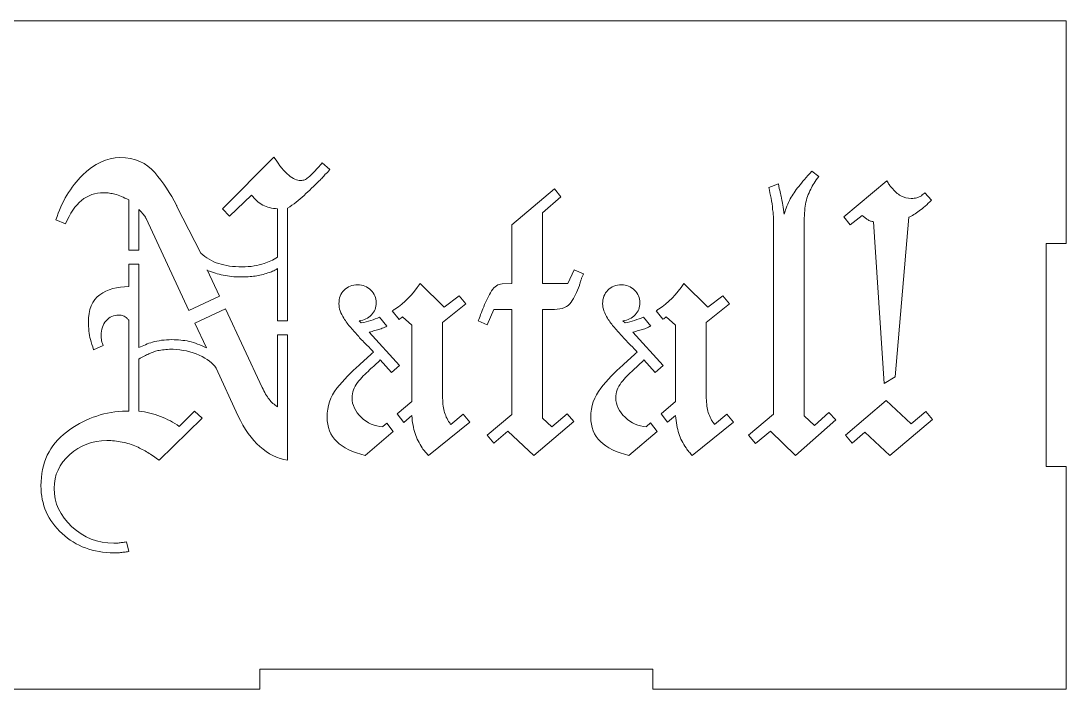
# Model space of a CAD drawing. Header units: centimetres. Extents: x -198 to 198, y -41 to 41.
# Drawn here: x -38.32 to -22.68, y -35.3 to -25.3 of the extents above; entities that cross this region are included whole.
import ezdxf

# ---------------------------------------------------------------- set-up
doc = ezdxf.new("R2010")
doc.units = ezdxf.units.CM
doc.header["$MEASUREMENT"] = 0
doc.layers.add('Camada 1', color=7, linetype='Continuous')

msp = doc.modelspace()

# ---------------------------------------------------------------- linework, layer by layer
at = {"layer": 'Camada 1', "color": 250, "lineweight": 9}
for points, knots in [([(-22.98491, -31.96956), (-22.98491, -31.96956), (-22.98491, -28.63622), (-22.98491, -28.63622), (-22.98491, -28.63622), (-22.98491, -28.63622), (-22.68491, -28.63622), (-22.68491, -28.63622), (-22.68491, -28.63622), (-22.68491, -28.63622), (-22.68491, -25.30289), (-22.68491, -25.30289), (-22.68491, -25.30289), (-22.68491, -25.30289), (-52.38491, -25.30289), (-52.38491, -25.30289), (-52.38491, -25.30289), (-52.38491, -25.30289), (-52.38491, -28.63622), (-52.38491, -28.63622), (-52.38491, -28.63622), (-52.38491, -28.63622), (-52.68491, -28.63622), (-52.68491, -28.63622), (-52.68491, -28.63622), (-52.68491, -28.63622), (-52.68491, -31.96956), (-52.68491, -31.96956), (-52.68491, -31.96956), (-52.68491, -31.96956), (-52.38491, -31.96956), (-52.38491, -31.96956), (-52.38491, -31.96956), (-52.38491, -31.96956), (-52.38491, -35.30289), (-52.38491, -35.30289), (-52.38491, -35.30289), (-52.38491, -35.30289), (-46.50491, -35.30289), (-46.50491, -35.30289), (-46.50491, -35.30289), (-46.50491, -35.30289), (-46.50491, -35.00289), (-46.50491, -35.00289), (-46.50491, -35.00289), (-46.50491, -35.00289), (-40.62491, -35.00289), (-40.62491, -35.00289), (-40.62491, -35.00289), (-40.62491, -35.00289), (-40.62491, -35.30289), (-40.62491, -35.30289), (-40.62491, -35.30289), (-40.62491, -35.30289), (-34.74491, -35.30289), (-34.74491, -35.30289), (-34.74491, -35.30289), (-34.74491, -35.30289), (-34.74491, -35.00289), (-34.74491, -35.00289), (-34.74491, -35.00289), (-34.74491, -35.00289), (-28.86491, -35.00289), (-28.86491, -35.00289), (-28.86491, -35.00289), (-28.86491, -35.00289), (-28.86491, -35.30289), (-28.86491, -35.30289), (-28.86491, -35.30289), (-28.86491, -35.30289), (-22.68491, -35.30289), (-22.68491, -35.30289), (-22.68491, -35.30289), (-22.68491, -35.30289), (-22.68491, -31.96956), (-22.68491, -31.96956), (-22.68491, -31.96956), (-22.68491, -31.96956), (-22.98491, -31.96956), (-22.98491, -31.96956)], [0, 0, 0, 0, 0.04761905, 0.04761905, 0.04761905, 0.04761905, 0.0952381, 0.0952381, 0.0952381, 0.0952381, 0.14285714, 0.14285714, 0.14285714, 0.14285714, 0.19047619, 0.19047619, 0.19047619, 0.19047619, 0.23809524, 0.23809524, 0.23809524, 0.23809524, 0.28571429, 0.28571429, 0.28571429, 0.28571429, 0.33333333, 0.33333333, 0.33333333, 0.33333333, 0.38095238, 0.38095238, 0.38095238, 0.38095238, 0.42857143, 0.42857143, 0.42857143, 0.42857143, 0.47619048, 0.47619048, 0.47619048, 0.47619048, 0.52380952, 0.52380952, 0.52380952, 0.52380952, 0.57142857, 0.57142857, 0.57142857, 0.57142857, 0.61904762, 0.61904762, 0.61904762, 0.61904762, 0.66666667, 0.66666667, 0.66666667, 0.66666667, 0.71428571, 0.71428571, 0.71428571, 0.71428571, 0.76190476, 0.76190476, 0.76190476, 0.76190476, 0.80952381, 0.80952381, 0.80952381, 0.80952381, 0.85714286, 0.85714286, 0.85714286, 0.85714286, 0.9047619, 0.9047619, 0.9047619, 0.9047619, 1, 1, 1, 1]), ([(-36.70491, -28.73613), (-36.70491, -28.73613), (-36.70491, -27.97943), (-36.70491, -27.97943), (-36.70491, -27.97943), (-36.74429, -27.96195), (-36.78039, -27.94555), (-36.8132, -27.93023), (-36.8132, -27.93023), (-36.84604, -27.9149), (-36.87992, -27.90286), (-36.91495, -27.89412), (-36.91495, -27.89412), (-36.94121, -27.88975), (-36.96746, -27.88538), (-36.99372, -27.88099), (-36.99372, -27.88099), (-37.01996, -27.87662), (-37.04841, -27.87444), (-37.07903, -27.87444), (-37.07903, -27.87444), (-37.20592, -27.87444), (-37.31639, -27.91269), (-37.41046, -27.98928), (-37.41046, -27.98928), (-37.50454, -28.06585), (-37.5844, -28.18293), (-37.65004, -28.34044), (-37.65004, -28.34044), (-37.65004, -28.34044), (-37.79443, -28.28136), (-37.79443, -28.28136), (-37.79443, -28.28136), (-37.70691, -28.01008), (-37.57456, -27.7869), (-37.39733, -27.61192), (-37.39733, -27.61192), (-37.22014, -27.43688), (-37.03307, -27.34937), (-36.8362, -27.34937), (-36.8362, -27.34937), (-36.61301, -27.34937), (-36.43907, -27.42375), (-36.31438, -27.57359), (-36.31438, -27.57359), (-36.18968, -27.72241), (-36.08139, -27.88538), (-35.9895, -28.06149), (-35.9895, -28.06149), (-35.9895, -28.06585), (-35.98843, -28.06913), (-35.98622, -28.07136), (-35.98622, -28.07136), (-35.98405, -28.0735), (-35.98293, -28.07682), (-35.98293, -28.08119), (-35.98293, -28.08119), (-35.98293, -28.08119), (-35.6285, -28.77909), (-35.6285, -28.77909), (-35.6285, -28.77909), (-35.54974, -28.84905), (-35.46007, -28.90162), (-35.35942, -28.93443), (-35.35942, -28.93443), (-35.25877, -28.96724), (-35.14282, -28.98363), (-35.01154, -28.98363), (-35.01154, -28.98363), (-34.94592, -28.98363), (-34.88575, -28.97926), (-34.83104, -28.9705), (-34.83104, -28.9705), (-34.77639, -28.96179), (-34.72494, -28.94865), (-34.67686, -28.93113), (-34.67686, -28.93113), (-34.64618, -28.92236), (-34.61447, -28.91035), (-34.58166, -28.89506), (-34.58166, -28.89506), (-34.54885, -28.87971), (-34.51493, -28.86114), (-34.47992, -28.83815), (-34.47992, -28.83815), (-34.47992, -28.83815), (-34.47992, -28.114), (-34.47992, -28.114), (-34.47992, -28.114), (-34.56307, -28.10961), (-34.63636, -28.09104), (-34.69979, -28.05823), (-34.69979, -28.05823), (-34.76327, -28.02431), (-34.81901, -27.97506), (-34.86718, -27.90943), (-34.86718, -27.90943), (-34.86718, -27.90943), (-35.19535, -28.22557), (-35.19535, -28.22557), (-35.19535, -28.22557), (-35.19535, -28.22557), (-35.30037, -28.114), (-35.30037, -28.114), (-35.30037, -28.114), (-35.30037, -28.114), (-34.53241, -27.34281), (-34.53241, -27.34281), (-34.53241, -27.34281), (-34.44931, -27.46969), (-34.376, -27.55942), (-34.31255, -27.61192), (-34.31255, -27.61192), (-34.24909, -27.66439), (-34.18893, -27.69065), (-34.13208, -27.69065), (-34.13208, -27.69065), (-34.1102, -27.69065), (-34.09051, -27.68737), (-34.07296, -27.68081), (-34.07296, -27.68081), (-34.05549, -27.67424), (-34.038, -27.66222), (-34.02045, -27.64473), (-34.02045, -27.64473), (-33.98986, -27.62284), (-33.95815, -27.59333), (-33.92534, -27.5561), (-33.92534, -27.5561), (-33.89252, -27.51892), (-33.85418, -27.47625), (-33.81045, -27.42812), (-33.81045, -27.42812), (-33.81045, -27.42812), (-33.6989, -27.52659), (-33.6989, -27.52659), (-33.6989, -27.52659), (-33.70762, -27.53972), (-33.71747, -27.55284), (-33.72842, -27.56595), (-33.72842, -27.56595), (-33.73938, -27.5791), (-33.7514, -27.59002), (-33.76452, -27.59878), (-33.76452, -27.59878), (-33.77763, -27.61628), (-33.79186, -27.63269), (-33.80714, -27.64798), (-33.80714, -27.64798), (-33.82248, -27.6633), (-33.83892, -27.67975), (-33.85639, -27.69722), (-33.85639, -27.69722), (-33.93079, -27.77161), (-34.0063, -27.84381), (-34.08282, -27.9149), (-34.08282, -27.9149), (-34.15938, -27.98494), (-34.24144, -28.04838), (-34.32898, -28.10521), (-34.32898, -28.10521), (-34.32898, -28.10521), (-34.32898, -29.79282), (-34.32898, -29.79282), (-34.32898, -29.79282), (-34.32898, -29.79282), (-34.47992, -29.79282), (-34.47992, -29.79282), (-34.47992, -29.79282), (-34.47992, -29.79282), (-34.47992, -29.00988), (-34.47992, -29.00988), (-34.47992, -29.00988), (-34.50618, -29.02741), (-34.53027, -29.04053), (-34.5521, -29.04927), (-34.5521, -29.04927), (-34.57401, -29.05804), (-34.59803, -29.06679), (-34.62429, -29.07551), (-34.62429, -29.07551), (-34.68557, -29.09742), (-34.74905, -29.11272), (-34.81467, -29.12147), (-34.81467, -29.12147), (-34.88029, -29.13023), (-34.95028, -29.13463), (-35.02467, -29.13463), (-35.02467, -29.13463), (-35.07719, -29.13463), (-35.12423, -29.1324), (-35.1658, -29.12806), (-35.1658, -29.12806), (-35.20739, -29.12366), (-35.25004, -29.1171), (-35.29379, -29.10832), (-35.29379, -29.10832), (-35.33316, -29.09959), (-35.37145, -29.08975), (-35.40861, -29.07881), (-35.40861, -29.07881), (-35.44584, -29.06791), (-35.48632, -29.05367), (-35.53006, -29.03614), (-35.53006, -29.03614), (-35.53006, -29.03614), (-35.53006, -29.02959), (-35.53006, -29.02959), (-35.53006, -29.02959), (-35.53006, -29.02959), (-35.34597, -29.42435), (-35.34597, -29.42435), (-35.34597, -29.42435), (-35.34597, -29.42435), (-35.80401, -29.63628), (-35.80401, -29.63628), (-35.80401, -29.63628), (-35.80401, -29.63628), (-36.44237, -28.26169), (-36.44237, -28.26169), (-36.44237, -28.26169), (-36.44237, -28.26169), (-36.44348, -28.26059), (-36.44565, -28.25838), (-36.44565, -28.25838), (-36.44785, -28.25622), (-36.44894, -28.25292), (-36.44894, -28.24856), (-36.44894, -28.24856), (-36.45766, -28.23545), (-36.46974, -28.21901), (-36.48501, -28.19931), (-36.48501, -28.19931), (-36.50033, -28.17962), (-36.52334, -28.15446), (-36.55396, -28.12385), (-36.55396, -28.12385), (-36.55396, -28.12385), (-36.55396, -28.73613), (-36.55396, -28.73613), (-36.55396, -28.73613), (-36.55396, -28.73613), (-36.70491, -28.73613), (-36.70491, -28.73613)], [0, 0, 0, 0, 0.01612903, 0.01612903, 0.01612903, 0.01612903, 0.03225806, 0.03225806, 0.03225806, 0.03225806, 0.0483871, 0.0483871, 0.0483871, 0.0483871, 0.06451613, 0.06451613, 0.06451613, 0.06451613, 0.08064516, 0.08064516, 0.08064516, 0.08064516, 0.09677419, 0.09677419, 0.09677419, 0.09677419, 0.11290323, 0.11290323, 0.11290323, 0.11290323, 0.12903226, 0.12903226, 0.12903226, 0.12903226, 0.14516129, 0.14516129, 0.14516129, 0.14516129, 0.16129032, 0.16129032, 0.16129032, 0.16129032, 0.17741935, 0.17741935, 0.17741935, 0.17741935, 0.19354839, 0.19354839, 0.19354839, 0.19354839, 0.20967742, 0.20967742, 0.20967742, 0.20967742, 0.22580645, 0.22580645, 0.22580645, 0.22580645, 0.24193548, 0.24193548, 0.24193548, 0.24193548, 0.25806452, 0.25806452, 0.25806452, 0.25806452, 0.27419355, 0.27419355, 0.27419355, 0.27419355, 0.29032258, 0.29032258, 0.29032258, 0.29032258, 0.30645161, 0.30645161, 0.30645161, 0.30645161, 0.32258065, 0.32258065, 0.32258065, 0.32258065, 0.33870968, 0.33870968, 0.33870968, 0.33870968, 0.35483871, 0.35483871, 0.35483871, 0.35483871, 0.37096774, 0.37096774, 0.37096774, 0.37096774, 0.38709677, 0.38709677, 0.38709677, 0.38709677, 0.40322581, 0.40322581, 0.40322581, 0.40322581, 0.41935484, 0.41935484, 0.41935484, 0.41935484, 0.43548387, 0.43548387, 0.43548387, 0.43548387, 0.4516129, 0.4516129, 0.4516129, 0.4516129, 0.46774194, 0.46774194, 0.46774194, 0.46774194, 0.48387097, 0.48387097, 0.48387097, 0.48387097, 0.5, 0.5, 0.5, 0.5, 0.51612903, 0.51612903, 0.51612903, 0.51612903, 0.53225806, 0.53225806, 0.53225806, 0.53225806, 0.5483871, 0.5483871, 0.5483871, 0.5483871, 0.56451613, 0.56451613, 0.56451613, 0.56451613, 0.58064516, 0.58064516, 0.58064516, 0.58064516, 0.59677419, 0.59677419, 0.59677419, 0.59677419, 0.61290323, 0.61290323, 0.61290323, 0.61290323, 0.62903226, 0.62903226, 0.62903226, 0.62903226, 0.64516129, 0.64516129, 0.64516129, 0.64516129, 0.66129032, 0.66129032, 0.66129032, 0.66129032, 0.67741935, 0.67741935, 0.67741935, 0.67741935, 0.69354839, 0.69354839, 0.69354839, 0.69354839, 0.70967742, 0.70967742, 0.70967742, 0.70967742, 0.72580645, 0.72580645, 0.72580645, 0.72580645, 0.74193548, 0.74193548, 0.74193548, 0.74193548, 0.75806452, 0.75806452, 0.75806452, 0.75806452, 0.77419355, 0.77419355, 0.77419355, 0.77419355, 0.79032258, 0.79032258, 0.79032258, 0.79032258, 0.80645161, 0.80645161, 0.80645161, 0.80645161, 0.82258065, 0.82258065, 0.82258065, 0.82258065, 0.83870968, 0.83870968, 0.83870968, 0.83870968, 0.85483871, 0.85483871, 0.85483871, 0.85483871, 0.87096774, 0.87096774, 0.87096774, 0.87096774, 0.88709677, 0.88709677, 0.88709677, 0.88709677, 0.90322581, 0.90322581, 0.90322581, 0.90322581, 0.91935484, 0.91935484, 0.91935484, 0.91935484, 0.93548387, 0.93548387, 0.93548387, 0.93548387, 0.9516129, 0.9516129, 0.9516129, 0.9516129, 0.96774194, 0.96774194, 0.96774194, 0.96774194, 1, 1, 1, 1]), ([(-27.32992, -31.62869), (-27.32992, -31.62869), (-27.43498, -31.50396), (-27.43498, -31.50396), (-27.43498, -31.50396), (-27.43498, -31.50396), (-27.06084, -31.18891), (-27.06084, -31.18891), (-27.06084, -31.18891), (-27.06084, -31.18891), (-27.06084, -28.28136), (-27.06084, -28.28136), (-27.06084, -28.28136), (-27.06084, -28.2595), (-27.06194, -28.23433), (-27.06409, -28.20588), (-27.06409, -28.20588), (-27.0663, -28.17747), (-27.06961, -28.15011), (-27.07397, -28.12385), (-27.07397, -28.12385), (-27.07832, -28.06697), (-27.08599, -28.0112), (-27.0969, -27.95647), (-27.0969, -27.95647), (-27.10788, -27.90177), (-27.11991, -27.84818), (-27.13302, -27.79568), (-27.13302, -27.79568), (-27.13302, -27.79568), (-26.98864, -27.74316), (-26.98864, -27.74316), (-26.98864, -27.74316), (-26.97987, -27.79131), (-26.97112, -27.83068), (-26.9624, -27.86131), (-26.9624, -27.86131), (-26.95364, -27.89196), (-26.94709, -27.92254), (-26.9427, -27.95317), (-26.9427, -27.95317), (-26.9383, -27.96632), (-26.93505, -27.98164), (-26.93285, -27.99911), (-26.93285, -27.99911), (-26.93069, -28.01666), (-26.92741, -28.03415), (-26.92302, -28.05168), (-26.92302, -28.05168), (-26.91863, -28.0735), (-26.91537, -28.09539), (-26.91317, -28.1173), (-26.91317, -28.1173), (-26.91093, -28.13912), (-26.90768, -28.16538), (-26.90333, -28.19606), (-26.90333, -28.19606), (-26.8902, -28.15225), (-26.87598, -28.11179), (-26.86066, -28.07462), (-26.86066, -28.07462), (-26.84532, -28.03743), (-26.82894, -28.00132), (-26.8114, -27.96632), (-26.8114, -27.96632), (-26.77643, -27.90507), (-26.73377, -27.8427), (-26.68345, -27.77928), (-26.68345, -27.77928), (-26.63311, -27.71584), (-26.56859, -27.64031), (-26.48983, -27.55284), (-26.48983, -27.55284), (-26.48983, -27.55284), (-26.38482, -27.6316), (-26.38482, -27.6316), (-26.38482, -27.6316), (-26.41108, -27.66657), (-26.43401, -27.69943), (-26.45372, -27.73004), (-26.45372, -27.73004), (-26.47339, -27.76066), (-26.48983, -27.79131), (-26.50294, -27.82192), (-26.50294, -27.82192), (-26.54233, -27.89196), (-26.56859, -27.96632), (-26.58171, -28.04511), (-26.58171, -28.04511), (-26.59482, -28.12385), (-26.6014, -28.2223), (-26.6014, -28.34044), (-26.6014, -28.34044), (-26.6014, -28.34044), (-26.6014, -31.21517), (-26.6014, -31.21517), (-26.6014, -31.21517), (-26.6014, -31.21517), (-26.45044, -31.35959), (-26.45044, -31.35959), (-26.45044, -31.35959), (-26.45044, -31.35959), (-26.23383, -31.16266), (-26.23383, -31.16266), (-26.23383, -31.16266), (-26.23383, -31.16266), (-26.12885, -31.27423), (-26.12885, -31.27423), (-26.12885, -31.27423), (-26.12885, -31.27423), (-26.73267, -31.80587), (-26.73267, -31.80587), (-26.73267, -31.80587), (-26.73267, -31.80587), (-27.10678, -31.44491), (-27.10678, -31.44491), (-27.10678, -31.44491), (-27.10678, -31.44491), (-27.32992, -31.62869), (-27.32992, -31.62869)], [0, 0, 0, 0, 0.03225806, 0.03225806, 0.03225806, 0.03225806, 0.06451613, 0.06451613, 0.06451613, 0.06451613, 0.09677419, 0.09677419, 0.09677419, 0.09677419, 0.12903226, 0.12903226, 0.12903226, 0.12903226, 0.16129032, 0.16129032, 0.16129032, 0.16129032, 0.19354839, 0.19354839, 0.19354839, 0.19354839, 0.22580645, 0.22580645, 0.22580645, 0.22580645, 0.25806452, 0.25806452, 0.25806452, 0.25806452, 0.29032258, 0.29032258, 0.29032258, 0.29032258, 0.32258065, 0.32258065, 0.32258065, 0.32258065, 0.35483871, 0.35483871, 0.35483871, 0.35483871, 0.38709677, 0.38709677, 0.38709677, 0.38709677, 0.41935484, 0.41935484, 0.41935484, 0.41935484, 0.4516129, 0.4516129, 0.4516129, 0.4516129, 0.48387097, 0.48387097, 0.48387097, 0.48387097, 0.51612903, 0.51612903, 0.51612903, 0.51612903, 0.5483871, 0.5483871, 0.5483871, 0.5483871, 0.58064516, 0.58064516, 0.58064516, 0.58064516, 0.61290323, 0.61290323, 0.61290323, 0.61290323, 0.64516129, 0.64516129, 0.64516129, 0.64516129, 0.67741935, 0.67741935, 0.67741935, 0.67741935, 0.70967742, 0.70967742, 0.70967742, 0.70967742, 0.74193548, 0.74193548, 0.74193548, 0.74193548, 0.77419355, 0.77419355, 0.77419355, 0.77419355, 0.80645161, 0.80645161, 0.80645161, 0.80645161, 0.83870968, 0.83870968, 0.83870968, 0.83870968, 0.87096774, 0.87096774, 0.87096774, 0.87096774, 0.90322581, 0.90322581, 0.90322581, 0.90322581, 0.93548387, 0.93548387, 0.93548387, 0.93548387, 1, 1, 1, 1]), ([(-31.24417, -31.62211), (-31.24417, -31.62211), (-31.3426, -31.50396), (-31.3426, -31.50396), (-31.3426, -31.50396), (-31.3426, -31.50396), (-30.97509, -31.19549), (-30.97509, -31.19549), (-30.97509, -31.19549), (-30.97509, -31.19549), (-30.97509, -29.62026), (-30.97509, -29.62026), (-30.97509, -29.62026), (-30.97509, -29.62026), (-31.24417, -29.62026), (-31.24417, -29.62026), (-31.24417, -29.62026), (-31.24417, -29.62026), (-31.3426, -29.85002), (-31.3426, -29.85002), (-31.3426, -29.85002), (-31.3426, -29.85002), (-31.48048, -29.79093), (-31.48048, -29.79093), (-31.48048, -29.79093), (-31.46734, -29.76469), (-31.45422, -29.73294), (-31.44109, -29.69577), (-31.44109, -29.69577), (-31.42798, -29.65858), (-31.41264, -29.62026), (-31.39517, -29.5809), (-31.39517, -29.5809), (-31.36013, -29.49343), (-31.32076, -29.41463), (-31.277, -29.34463), (-31.277, -29.34463), (-31.23322, -29.27459), (-31.18073, -29.23962), (-31.11947, -29.23962), (-31.11947, -29.23962), (-31.11947, -29.23962), (-30.97509, -29.23305), (-30.97509, -29.23305), (-30.97509, -29.23305), (-30.97509, -29.23305), (-30.97509, -28.35357), (-30.97509, -28.35357), (-30.97509, -28.35357), (-30.97509, -28.35357), (-30.33845, -27.81536), (-30.33845, -27.81536), (-30.33845, -27.81536), (-30.33845, -27.81536), (-30.23996, -27.93348), (-30.23996, -27.93348), (-30.23996, -27.93348), (-30.23996, -27.93348), (-30.51564, -28.17635), (-30.51564, -28.17635), (-30.51564, -28.17635), (-30.51564, -28.17635), (-30.51564, -29.23305), (-30.51564, -29.23305), (-30.51564, -29.23305), (-30.51564, -29.23305), (-30.13496, -29.23305), (-30.13496, -29.23305), (-30.13496, -29.23305), (-30.13496, -29.23305), (-30.04307, -29.02959), (-30.04307, -29.02959), (-30.04307, -29.02959), (-30.04307, -29.02959), (-29.90525, -29.08863), (-29.90525, -29.08863), (-29.90525, -29.08863), (-29.90961, -29.10617), (-29.91507, -29.12147), (-29.92163, -29.13351), (-29.92163, -29.13351), (-29.9282, -29.14665), (-29.93371, -29.15977), (-29.93806, -29.17288), (-29.93806, -29.17288), (-29.94243, -29.18601), (-29.94685, -29.20025), (-29.95118, -29.21554), (-29.95118, -29.21554), (-29.95555, -29.22977), (-29.95997, -29.24619), (-29.96431, -29.26369), (-29.96431, -29.26369), (-29.99934, -29.35886), (-30.04085, -29.44197), (-30.08903, -29.51311), (-30.08903, -29.51311), (-30.13716, -29.58419), (-30.22026, -29.62026), (-30.33845, -29.62026), (-30.33845, -29.62026), (-30.33845, -29.62026), (-30.51564, -29.62026), (-30.51564, -29.62026), (-30.51564, -29.62026), (-30.51564, -29.62026), (-30.51564, -31.24799), (-30.51564, -31.24799), (-30.51564, -31.24799), (-30.51564, -31.24799), (-30.37782, -31.37929), (-30.37782, -31.37929), (-30.37782, -31.37929), (-30.37782, -31.37929), (-30.14808, -31.18237), (-30.14808, -31.18237), (-30.14808, -31.18237), (-30.14808, -31.18237), (-30.04964, -31.30049), (-30.04964, -31.30049), (-30.04964, -31.30049), (-30.04964, -31.30049), (-30.6469, -31.80587), (-30.6469, -31.80587), (-30.6469, -31.80587), (-30.6469, -31.80587), (-31.03416, -31.44491), (-31.03416, -31.44491), (-31.03416, -31.44491), (-31.03416, -31.44491), (-31.24417, -31.62211), (-31.24417, -31.62211)], [0, 0, 0, 0, 0.02941176, 0.02941176, 0.02941176, 0.02941176, 0.05882353, 0.05882353, 0.05882353, 0.05882353, 0.08823529, 0.08823529, 0.08823529, 0.08823529, 0.11764706, 0.11764706, 0.11764706, 0.11764706, 0.14705882, 0.14705882, 0.14705882, 0.14705882, 0.17647059, 0.17647059, 0.17647059, 0.17647059, 0.20588235, 0.20588235, 0.20588235, 0.20588235, 0.23529412, 0.23529412, 0.23529412, 0.23529412, 0.26470588, 0.26470588, 0.26470588, 0.26470588, 0.29411765, 0.29411765, 0.29411765, 0.29411765, 0.32352941, 0.32352941, 0.32352941, 0.32352941, 0.35294118, 0.35294118, 0.35294118, 0.35294118, 0.38235294, 0.38235294, 0.38235294, 0.38235294, 0.41176471, 0.41176471, 0.41176471, 0.41176471, 0.44117647, 0.44117647, 0.44117647, 0.44117647, 0.47058824, 0.47058824, 0.47058824, 0.47058824, 0.5, 0.5, 0.5, 0.5, 0.52941176, 0.52941176, 0.52941176, 0.52941176, 0.55882353, 0.55882353, 0.55882353, 0.55882353, 0.58823529, 0.58823529, 0.58823529, 0.58823529, 0.61764706, 0.61764706, 0.61764706, 0.61764706, 0.64705882, 0.64705882, 0.64705882, 0.64705882, 0.67647059, 0.67647059, 0.67647059, 0.67647059, 0.70588235, 0.70588235, 0.70588235, 0.70588235, 0.73529412, 0.73529412, 0.73529412, 0.73529412, 0.76470588, 0.76470588, 0.76470588, 0.76470588, 0.79411765, 0.79411765, 0.79411765, 0.79411765, 0.82352941, 0.82352941, 0.82352941, 0.82352941, 0.85294118, 0.85294118, 0.85294118, 0.85294118, 0.88235294, 0.88235294, 0.88235294, 0.88235294, 0.91176471, 0.91176471, 0.91176471, 0.91176471, 0.94117647, 0.94117647, 0.94117647, 0.94117647, 1, 1, 1, 1]), ([(-25.40686, -30.72948), (-25.40686, -30.72948), (-25.56438, -28.30763), (-25.56438, -28.30763), (-25.56438, -28.30763), (-25.57314, -28.30763), (-25.58081, -28.30653), (-25.58737, -28.30432), (-25.58737, -28.30432), (-25.59393, -28.30214), (-25.60161, -28.30105), (-25.61032, -28.30105), (-25.61032, -28.30105), (-25.61909, -28.2967), (-25.62674, -28.29229), (-25.63332, -28.28791), (-25.63332, -28.28791), (-25.63986, -28.28358), (-25.64754, -28.27916), (-25.65625, -28.27479), (-25.65625, -28.27479), (-25.66937, -28.26603), (-25.68146, -28.25732), (-25.69236, -28.24856), (-25.69236, -28.24856), (-25.7033, -28.23979), (-25.71753, -28.22887), (-25.73507, -28.21576), (-25.73507, -28.21576), (-25.73507, -28.21576), (-25.91226, -28.35357), (-25.91226, -28.35357), (-25.91226, -28.35357), (-25.91226, -28.35357), (-26.01072, -28.23545), (-26.01072, -28.23545), (-26.01072, -28.23545), (-26.01072, -28.23545), (-25.36748, -27.69722), (-25.36748, -27.69722), (-25.36748, -27.69722), (-25.35436, -27.71911), (-25.34235, -27.7377), (-25.33138, -27.75299), (-25.33138, -27.75299), (-25.32043, -27.76831), (-25.30844, -27.78253), (-25.29531, -27.79568), (-25.29531, -27.79568), (-25.25153, -27.85258), (-25.20561, -27.89412), (-25.15744, -27.92036), (-25.15744, -27.92036), (-25.10934, -27.94661), (-25.05684, -27.95974), (-24.99993, -27.95974), (-24.99993, -27.95974), (-24.96932, -27.95974), (-24.94197, -27.95647), (-24.91792, -27.94992), (-24.91792, -27.94992), (-24.89382, -27.94334), (-24.87088, -27.93348), (-24.84897, -27.92036), (-24.84897, -27.92036), (-24.84021, -27.91164), (-24.83149, -27.90397), (-24.82274, -27.89742), (-24.82274, -27.89742), (-24.81397, -27.89084), (-24.80519, -27.88317), (-24.79648, -27.87444), (-24.79648, -27.87444), (-24.79648, -27.87444), (-24.69804, -27.98598), (-24.69804, -27.98598), (-24.69804, -27.98598), (-24.76366, -28.05168), (-24.82495, -28.10521), (-24.88179, -28.14681), (-24.88179, -28.14681), (-24.93864, -28.18839), (-24.99122, -28.22011), (-25.03929, -28.24198), (-25.03929, -28.24198), (-25.03929, -28.24198), (-25.2428, -30.63104), (-25.2428, -30.63104), (-25.2428, -30.63104), (-25.2428, -30.63104), (-25.40686, -30.72948), (-25.40686, -30.72948)], [0, 0, 0, 0, 0.04166667, 0.04166667, 0.04166667, 0.04166667, 0.08333333, 0.08333333, 0.08333333, 0.08333333, 0.125, 0.125, 0.125, 0.125, 0.16666667, 0.16666667, 0.16666667, 0.16666667, 0.20833333, 0.20833333, 0.20833333, 0.20833333, 0.25, 0.25, 0.25, 0.25, 0.29166667, 0.29166667, 0.29166667, 0.29166667, 0.33333333, 0.33333333, 0.33333333, 0.33333333, 0.375, 0.375, 0.375, 0.375, 0.41666667, 0.41666667, 0.41666667, 0.41666667, 0.45833333, 0.45833333, 0.45833333, 0.45833333, 0.5, 0.5, 0.5, 0.5, 0.54166667, 0.54166667, 0.54166667, 0.54166667, 0.58333333, 0.58333333, 0.58333333, 0.58333333, 0.625, 0.625, 0.625, 0.625, 0.66666667, 0.66666667, 0.66666667, 0.66666667, 0.70833333, 0.70833333, 0.70833333, 0.70833333, 0.75, 0.75, 0.75, 0.75, 0.79166667, 0.79166667, 0.79166667, 0.79166667, 0.83333333, 0.83333333, 0.83333333, 0.83333333, 0.875, 0.875, 0.875, 0.875, 0.91666667, 0.91666667, 0.91666667, 0.91666667, 1, 1, 1, 1]), ([(-36.70491, -33.24328), (-36.73117, -33.24763), (-36.75525, -33.25092), (-36.7771, -33.25314), (-36.7771, -33.25314), (-36.79901, -33.25529), (-36.82087, -33.2586), (-36.84277, -33.26297), (-36.84277, -33.26297), (-36.8559, -33.26297), (-36.86901, -33.26297), (-36.88213, -33.26297), (-36.88213, -33.26297), (-36.89527, -33.26297), (-36.91056, -33.26297), (-36.9281, -33.26297), (-36.9281, -33.26297), (-37.23438, -33.26297), (-37.49253, -33.16671), (-37.70254, -32.9742), (-37.70254, -32.9742), (-37.91254, -32.78167), (-38.01761, -32.54315), (-38.01761, -32.25876), (-38.01761, -32.25876), (-38.01761, -31.91747), (-37.8907, -31.65055), (-37.63689, -31.45804), (-37.63689, -31.45804), (-37.38311, -31.26551), (-37.10308, -31.16052), (-36.7968, -31.14298), (-36.7968, -31.14298), (-36.77931, -31.14298), (-36.7629, -31.14298), (-36.74756, -31.14298), (-36.74756, -31.14298), (-36.73227, -31.14298), (-36.71803, -31.14298), (-36.70491, -31.14298), (-36.70491, -31.14298), (-36.70491, -31.14298), (-36.70491, -29.77782), (-36.70491, -29.77782), (-36.70491, -29.77782), (-36.70932, -29.77782), (-36.71365, -29.77451), (-36.71803, -29.76797), (-36.71803, -29.76797), (-36.72244, -29.76139), (-36.72678, -29.75592), (-36.73117, -29.75158), (-36.73117, -29.75158), (-36.74868, -29.73406), (-36.76727, -29.72202), (-36.78695, -29.71547), (-36.78695, -29.71547), (-36.80665, -29.70889), (-36.82959, -29.70562), (-36.8559, -29.70562), (-36.8559, -29.70562), (-36.93023, -29.70562), (-36.9926, -29.73406), (-37.0429, -29.79093), (-37.0429, -29.79093), (-37.09325, -29.84782), (-37.11842, -29.92001), (-37.11842, -30.00753), (-37.11842, -30.00753), (-37.11842, -30.01629), (-37.11842, -30.02612), (-37.11842, -30.03709), (-37.11842, -30.03709), (-37.11842, -30.04802), (-37.11619, -30.05787), (-37.11184, -30.06661), (-37.11184, -30.06661), (-37.11184, -30.07973), (-37.10963, -30.09395), (-37.10529, -30.10926), (-37.10529, -30.10926), (-37.1009, -30.12456), (-37.09437, -30.14099), (-37.08558, -30.15848), (-37.08558, -30.15848), (-37.08558, -30.15848), (-37.22997, -30.22416), (-37.22997, -30.22416), (-37.22997, -30.22416), (-37.24751, -30.16724), (-37.26277, -30.11693), (-37.2759, -30.07316), (-37.2759, -30.07316), (-37.28903, -30.0294), (-37.2978, -29.98784), (-37.30216, -29.94845), (-37.30216, -29.94845), (-37.30216, -29.92659), (-37.30326, -29.90475), (-37.30546, -29.88281), (-37.30546, -29.88281), (-37.30767, -29.86094), (-37.30871, -29.83905), (-37.30871, -29.81719), (-37.30871, -29.81719), (-37.30871, -29.62026), (-37.25185, -29.48135), (-37.1381, -29.40038), (-37.1381, -29.40038), (-37.02431, -29.31947), (-36.87992, -29.27901), (-36.70491, -29.27901), (-36.70491, -29.27901), (-36.70491, -29.27901), (-36.70491, -28.94337), (-36.70491, -28.94337), (-36.70491, -28.94337), (-36.70491, -28.94337), (-36.55396, -28.94337), (-36.55396, -28.94337), (-36.55396, -28.94337), (-36.55396, -28.94337), (-36.55396, -30.19128), (-36.55396, -30.19128), (-36.55396, -30.19128), (-36.51892, -30.17815), (-36.48501, -30.16397), (-36.45219, -30.14864), (-36.45219, -30.14864), (-36.41939, -30.13334), (-36.38548, -30.1213), (-36.35051, -30.11254), (-36.35051, -30.11254), (-36.30672, -30.09941), (-36.26079, -30.08958), (-36.21263, -30.08301), (-36.21263, -30.08301), (-36.16454, -30.07645), (-36.1142, -30.07316), (-36.0617, -30.07316), (-36.0617, -30.07316), (-36.01356, -30.07316), (-35.96873, -30.07533), (-35.92713, -30.07973), (-35.92713, -30.07973), (-35.8856, -30.08412), (-35.84291, -30.09068), (-35.79918, -30.09941), (-35.79918, -30.09941), (-35.75981, -30.10817), (-35.71821, -30.1213), (-35.67443, -30.13878), (-35.67443, -30.13878), (-35.6307, -30.15631), (-35.58697, -30.17599), (-35.54318, -30.19783), (-35.54318, -30.19783), (-35.54318, -30.19783), (-35.71671, -29.8242), (-35.71671, -29.8242), (-35.71671, -29.8242), (-35.71671, -29.8242), (-35.25836, -29.61217), (-35.25836, -29.61217), (-35.25836, -29.61217), (-35.25836, -29.61217), (-34.70966, -30.78859), (-34.70966, -30.78859), (-34.70966, -30.78859), (-34.67463, -30.86295), (-34.63963, -30.92201), (-34.60461, -30.96579), (-34.60461, -30.96579), (-34.56964, -31.00952), (-34.52805, -31.04673), (-34.47992, -31.07736), (-34.47992, -31.07736), (-34.47992, -31.07736), (-34.47992, -30.00005), (-34.47992, -30.00005), (-34.47992, -30.00005), (-34.47992, -30.00005), (-34.32898, -30.00005), (-34.32898, -30.00005), (-34.32898, -30.00005), (-34.32898, -30.00005), (-34.32898, -31.87812), (-34.32898, -31.87812), (-34.32898, -31.87812), (-34.48212, -31.85181), (-34.61995, -31.78403), (-34.74247, -31.67462), (-34.74247, -31.67462), (-34.86495, -31.56525), (-34.97436, -31.4099), (-35.07063, -31.2086), (-35.07063, -31.2086), (-35.07063, -31.2086), (-35.3988, -30.49978), (-35.3988, -30.49978), (-35.3988, -30.49978), (-35.44694, -30.4254), (-35.53114, -30.36085), (-35.6515, -30.30616), (-35.6515, -30.30616), (-35.77183, -30.25144), (-35.90201, -30.22193), (-36.04203, -30.21753), (-36.04203, -30.21753), (-36.04637, -30.21753), (-36.05078, -30.21753), (-36.05516, -30.21753), (-36.05516, -30.21753), (-36.0595, -30.21753), (-36.06389, -30.21753), (-36.06828, -30.21753), (-36.06828, -30.21753), (-36.10765, -30.21753), (-36.14374, -30.21974), (-36.17657, -30.22416), (-36.17657, -30.22416), (-36.20938, -30.22848), (-36.2411, -30.23287), (-36.2717, -30.23727), (-36.2717, -30.23727), (-36.31549, -30.25039), (-36.35923, -30.26678), (-36.40301, -30.28646), (-36.40301, -30.28646), (-36.44674, -30.30725), (-36.49708, -30.3324), (-36.55396, -30.36305), (-36.55396, -30.36305), (-36.55396, -30.36305), (-36.55396, -31.14298), (-36.55396, -31.14298), (-36.55396, -31.14298), (-36.44018, -31.15611), (-36.33185, -31.18237), (-36.22907, -31.22173), (-36.22907, -31.22173), (-36.12623, -31.2611), (-36.03324, -31.31145), (-35.95013, -31.37273), (-35.95013, -31.37273), (-35.95013, -31.37273), (-35.72038, -31.14298), (-35.72038, -31.14298), (-35.72038, -31.14298), (-35.72038, -31.14298), (-35.60881, -31.24693), (-35.60881, -31.24693), (-35.60881, -31.24693), (-35.60881, -31.24693), (-36.252, -31.87812), (-36.252, -31.87812), (-36.252, -31.87812), (-36.30892, -31.83434), (-36.36468, -31.79604), (-36.41939, -31.76323), (-36.41939, -31.76323), (-36.47411, -31.7304), (-36.52991, -31.70088), (-36.58675, -31.67462), (-36.58675, -31.67462), (-36.65681, -31.64399), (-36.72899, -31.62102), (-36.80333, -31.60573), (-36.80333, -31.60573), (-36.87774, -31.59039), (-36.95433, -31.58272), (-37.03307, -31.58272), (-37.03307, -31.58272), (-37.24751, -31.58272), (-37.43237, -31.65273), (-37.58769, -31.79275), (-37.58769, -31.79275), (-37.74304, -31.93275), (-37.82066, -32.10123), (-37.82066, -32.29813), (-37.82066, -32.29813), (-37.82066, -32.5169), (-37.7321, -32.70836), (-37.55486, -32.87244), (-37.55486, -32.87244), (-37.37765, -33.03651), (-37.1687, -33.11856), (-36.9281, -33.11856), (-36.9281, -33.11856), (-36.91495, -33.11856), (-36.90289, -33.11856), (-36.89197, -33.11856), (-36.89197, -33.11856), (-36.88104, -33.11856), (-36.87118, -33.11856), (-36.86245, -33.11856), (-36.86245, -33.11856), (-36.84056, -33.11416), (-36.82087, -33.11089), (-36.80333, -33.10871), (-36.80333, -33.10871), (-36.78586, -33.10652), (-36.76397, -33.10325), (-36.73771, -33.09887), (-36.73771, -33.09887), (-36.73771, -33.09887), (-36.70491, -33.24328), (-36.70491, -33.24328)], [0, 0, 0, 0, 0.01282051, 0.01282051, 0.01282051, 0.01282051, 0.02564103, 0.02564103, 0.02564103, 0.02564103, 0.03846154, 0.03846154, 0.03846154, 0.03846154, 0.05128205, 0.05128205, 0.05128205, 0.05128205, 0.06410256, 0.06410256, 0.06410256, 0.06410256, 0.07692308, 0.07692308, 0.07692308, 0.07692308, 0.08974359, 0.08974359, 0.08974359, 0.08974359, 0.1025641, 0.1025641, 0.1025641, 0.1025641, 0.11538462, 0.11538462, 0.11538462, 0.11538462, 0.12820513, 0.12820513, 0.12820513, 0.12820513, 0.14102564, 0.14102564, 0.14102564, 0.14102564, 0.15384615, 0.15384615, 0.15384615, 0.15384615, 0.16666667, 0.16666667, 0.16666667, 0.16666667, 0.17948718, 0.17948718, 0.17948718, 0.17948718, 0.19230769, 0.19230769, 0.19230769, 0.19230769, 0.20512821, 0.20512821, 0.20512821, 0.20512821, 0.21794872, 0.21794872, 0.21794872, 0.21794872, 0.23076923, 0.23076923, 0.23076923, 0.23076923, 0.24358974, 0.24358974, 0.24358974, 0.24358974, 0.25641026, 0.25641026, 0.25641026, 0.25641026, 0.26923077, 0.26923077, 0.26923077, 0.26923077, 0.28205128, 0.28205128, 0.28205128, 0.28205128, 0.29487179, 0.29487179, 0.29487179, 0.29487179, 0.30769231, 0.30769231, 0.30769231, 0.30769231, 0.32051282, 0.32051282, 0.32051282, 0.32051282, 0.33333333, 0.33333333, 0.33333333, 0.33333333, 0.34615385, 0.34615385, 0.34615385, 0.34615385, 0.35897436, 0.35897436, 0.35897436, 0.35897436, 0.37179487, 0.37179487, 0.37179487, 0.37179487, 0.38461538, 0.38461538, 0.38461538, 0.38461538, 0.3974359, 0.3974359, 0.3974359, 0.3974359, 0.41025641, 0.41025641, 0.41025641, 0.41025641, 0.42307692, 0.42307692, 0.42307692, 0.42307692, 0.43589744, 0.43589744, 0.43589744, 0.43589744, 0.44871795, 0.44871795, 0.44871795, 0.44871795, 0.46153846, 0.46153846, 0.46153846, 0.46153846, 0.47435897, 0.47435897, 0.47435897, 0.47435897, 0.48717949, 0.48717949, 0.48717949, 0.48717949, 0.5, 0.5, 0.5, 0.5, 0.51282051, 0.51282051, 0.51282051, 0.51282051, 0.52564103, 0.52564103, 0.52564103, 0.52564103, 0.53846154, 0.53846154, 0.53846154, 0.53846154, 0.55128205, 0.55128205, 0.55128205, 0.55128205, 0.56410256, 0.56410256, 0.56410256, 0.56410256, 0.57692308, 0.57692308, 0.57692308, 0.57692308, 0.58974359, 0.58974359, 0.58974359, 0.58974359, 0.6025641, 0.6025641, 0.6025641, 0.6025641, 0.61538462, 0.61538462, 0.61538462, 0.61538462, 0.62820513, 0.62820513, 0.62820513, 0.62820513, 0.64102564, 0.64102564, 0.64102564, 0.64102564, 0.65384615, 0.65384615, 0.65384615, 0.65384615, 0.66666667, 0.66666667, 0.66666667, 0.66666667, 0.67948718, 0.67948718, 0.67948718, 0.67948718, 0.69230769, 0.69230769, 0.69230769, 0.69230769, 0.70512821, 0.70512821, 0.70512821, 0.70512821, 0.71794872, 0.71794872, 0.71794872, 0.71794872, 0.73076923, 0.73076923, 0.73076923, 0.73076923, 0.74358974, 0.74358974, 0.74358974, 0.74358974, 0.75641026, 0.75641026, 0.75641026, 0.75641026, 0.76923077, 0.76923077, 0.76923077, 0.76923077, 0.78205128, 0.78205128, 0.78205128, 0.78205128, 0.79487179, 0.79487179, 0.79487179, 0.79487179, 0.80769231, 0.80769231, 0.80769231, 0.80769231, 0.82051282, 0.82051282, 0.82051282, 0.82051282, 0.83333333, 0.83333333, 0.83333333, 0.83333333, 0.84615385, 0.84615385, 0.84615385, 0.84615385, 0.85897436, 0.85897436, 0.85897436, 0.85897436, 0.87179487, 0.87179487, 0.87179487, 0.87179487, 0.88461538, 0.88461538, 0.88461538, 0.88461538, 0.8974359, 0.8974359, 0.8974359, 0.8974359, 0.91025641, 0.91025641, 0.91025641, 0.91025641, 0.92307692, 0.92307692, 0.92307692, 0.92307692, 0.93589744, 0.93589744, 0.93589744, 0.93589744, 0.94871795, 0.94871795, 0.94871795, 0.94871795, 0.96153846, 0.96153846, 0.96153846, 0.96153846, 0.97435897, 0.97435897, 0.97435897, 0.97435897, 1, 1, 1, 1]), ([(-32.22212, -31.80587), (-32.23966, -31.78403), (-32.25604, -31.76539), (-32.27137, -31.75011), (-32.27137, -31.75011), (-32.28663, -31.73479), (-32.30086, -31.71618), (-32.31401, -31.69431), (-32.31401, -31.69431), (-32.36214, -31.62431), (-32.39826, -31.55211), (-32.42231, -31.47772), (-32.42231, -31.47772), (-32.44636, -31.40332), (-32.46278, -31.31361), (-32.47157, -31.2086), (-32.47157, -31.2086), (-32.47157, -31.2086), (-32.59141, -31.31151), (-32.59141, -31.31151), (-32.59141, -31.31151), (-32.59141, -31.31151), (-32.68751, -31.18512), (-32.68751, -31.18512), (-32.68751, -31.18512), (-32.68751, -31.18512), (-32.47157, -30.99859), (-32.47157, -30.99859), (-32.47157, -30.99859), (-32.47157, -30.99859), (-32.47157, -29.85655), (-32.47157, -29.85655), (-32.47157, -29.85655), (-32.47157, -29.85655), (-32.60938, -29.73188), (-32.60938, -29.73188), (-32.60938, -29.73188), (-32.62715, -29.74569), (-32.64405, -29.7584), (-32.66002, -29.77), (-32.66002, -29.77), (-32.66002, -29.77), (-32.76314, -29.64168), (-32.76314, -29.64168), (-32.76314, -29.64168), (-32.74998, -29.63365), (-32.73696, -29.62544), (-32.72426, -29.61701), (-32.72426, -29.61701), (-32.58202, -29.52294), (-32.45623, -29.39494), (-32.3468, -29.23305), (-32.3468, -29.23305), (-32.3468, -29.23305), (-31.98587, -29.58744), (-31.98587, -29.58744), (-31.98587, -29.58744), (-31.98587, -29.58744), (-31.76266, -29.41684), (-31.76266, -29.41684), (-31.76266, -29.41684), (-31.76266, -29.41684), (-31.66424, -29.53496), (-31.66424, -29.53496), (-31.66424, -29.53496), (-31.66424, -29.53496), (-32.01212, -29.81831), (-32.01212, -29.81831), (-32.01212, -29.81831), (-32.01212, -29.81831), (-32.01212, -30.87827), (-32.01212, -30.87827), (-32.01212, -30.87827), (-32.01212, -30.97454), (-32.00554, -31.0544), (-31.99241, -31.11783), (-31.99241, -31.11783), (-31.97929, -31.18125), (-31.95522, -31.24142), (-31.92024, -31.29942), (-31.92024, -31.29942), (-31.91583, -31.30379), (-31.91038, -31.31034), (-31.90383, -31.31913), (-31.90383, -31.31913), (-31.89724, -31.32784), (-31.89177, -31.33662), (-31.88741, -31.34536), (-31.88741, -31.34536), (-31.88741, -31.34536), (-31.70361, -31.18678), (-31.70361, -31.18678), (-31.70361, -31.18678), (-31.70361, -31.18678), (-31.60517, -31.306), (-31.60517, -31.306), (-31.60517, -31.306), (-31.60517, -31.306), (-32.22212, -31.80587), (-32.22212, -31.80587)], [0, 0, 0, 0, 0.03846154, 0.03846154, 0.03846154, 0.03846154, 0.07692308, 0.07692308, 0.07692308, 0.07692308, 0.11538462, 0.11538462, 0.11538462, 0.11538462, 0.15384615, 0.15384615, 0.15384615, 0.15384615, 0.19230769, 0.19230769, 0.19230769, 0.19230769, 0.23076923, 0.23076923, 0.23076923, 0.23076923, 0.26923077, 0.26923077, 0.26923077, 0.26923077, 0.30769231, 0.30769231, 0.30769231, 0.30769231, 0.34615385, 0.34615385, 0.34615385, 0.34615385, 0.38461538, 0.38461538, 0.38461538, 0.38461538, 0.42307692, 0.42307692, 0.42307692, 0.42307692, 0.46153846, 0.46153846, 0.46153846, 0.46153846, 0.5, 0.5, 0.5, 0.5, 0.53846154, 0.53846154, 0.53846154, 0.53846154, 0.57692308, 0.57692308, 0.57692308, 0.57692308, 0.61538462, 0.61538462, 0.61538462, 0.61538462, 0.65384615, 0.65384615, 0.65384615, 0.65384615, 0.69230769, 0.69230769, 0.69230769, 0.69230769, 0.73076923, 0.73076923, 0.73076923, 0.73076923, 0.76923077, 0.76923077, 0.76923077, 0.76923077, 0.80769231, 0.80769231, 0.80769231, 0.80769231, 0.84615385, 0.84615385, 0.84615385, 0.84615385, 0.88461538, 0.88461538, 0.88461538, 0.88461538, 0.92307692, 0.92307692, 0.92307692, 0.92307692, 1, 1, 1, 1]), ([(-28.27753, -31.80587), (-28.29503, -31.78403), (-28.31145, -31.76539), (-28.32673, -31.75011), (-28.32673, -31.75011), (-28.34205, -31.73479), (-28.35629, -31.71618), (-28.36942, -31.69431), (-28.36942, -31.69431), (-28.41755, -31.62431), (-28.45363, -31.55211), (-28.47773, -31.47772), (-28.47773, -31.47772), (-28.50177, -31.40332), (-28.51815, -31.31361), (-28.52691, -31.2086), (-28.52691, -31.2086), (-28.52691, -31.2086), (-28.64552, -31.31042), (-28.64552, -31.31042), (-28.64552, -31.31042), (-28.64552, -31.31042), (-28.74161, -31.184), (-28.74161, -31.184), (-28.74161, -31.184), (-28.74161, -31.184), (-28.52691, -30.99859), (-28.52691, -30.99859), (-28.52691, -30.99859), (-28.52691, -30.99859), (-28.52691, -29.85655), (-28.52691, -29.85655), (-28.52691, -29.85655), (-28.52691, -29.85655), (-28.66475, -29.73188), (-28.66475, -29.73188), (-28.66475, -29.73188), (-28.68207, -29.7453), (-28.69853, -29.75773), (-28.71411, -29.76906), (-28.71411, -29.76906), (-28.71411, -29.76906), (-28.81717, -29.6409), (-28.81717, -29.6409), (-28.81717, -29.6409), (-28.80448, -29.63313), (-28.79197, -29.62515), (-28.77962, -29.61701), (-28.77962, -29.61701), (-28.63743, -29.52294), (-28.51159, -29.39494), (-28.40221, -29.23305), (-28.40221, -29.23305), (-28.40221, -29.23305), (-28.04123, -29.58744), (-28.04123, -29.58744), (-28.04123, -29.58744), (-28.04123, -29.58744), (-27.8181, -29.41684), (-27.8181, -29.41684), (-27.8181, -29.41684), (-27.8181, -29.41684), (-27.71966, -29.53496), (-27.71966, -29.53496), (-27.71966, -29.53496), (-27.71966, -29.53496), (-28.06748, -29.81831), (-28.06748, -29.81831), (-28.06748, -29.81831), (-28.06748, -29.81831), (-28.06748, -30.87827), (-28.06748, -30.87827), (-28.06748, -30.87827), (-28.06748, -30.97454), (-28.06093, -31.0544), (-28.04781, -31.11783), (-28.04781, -31.11783), (-28.03467, -31.18125), (-28.0106, -31.24142), (-27.97562, -31.29942), (-27.97562, -31.29942), (-27.97124, -31.30379), (-27.96578, -31.31034), (-27.9592, -31.31913), (-27.9592, -31.31913), (-27.95266, -31.32784), (-27.94715, -31.33662), (-27.94279, -31.34536), (-27.94279, -31.34536), (-27.94279, -31.34536), (-27.75902, -31.18678), (-27.75902, -31.18678), (-27.75902, -31.18678), (-27.75902, -31.18678), (-27.66058, -31.306), (-27.66058, -31.306), (-27.66058, -31.306), (-27.66058, -31.306), (-28.27753, -31.80587), (-28.27753, -31.80587)], [0, 0, 0, 0, 0.03846154, 0.03846154, 0.03846154, 0.03846154, 0.07692308, 0.07692308, 0.07692308, 0.07692308, 0.11538462, 0.11538462, 0.11538462, 0.11538462, 0.15384615, 0.15384615, 0.15384615, 0.15384615, 0.19230769, 0.19230769, 0.19230769, 0.19230769, 0.23076923, 0.23076923, 0.23076923, 0.23076923, 0.26923077, 0.26923077, 0.26923077, 0.26923077, 0.30769231, 0.30769231, 0.30769231, 0.30769231, 0.34615385, 0.34615385, 0.34615385, 0.34615385, 0.38461538, 0.38461538, 0.38461538, 0.38461538, 0.42307692, 0.42307692, 0.42307692, 0.42307692, 0.46153846, 0.46153846, 0.46153846, 0.46153846, 0.5, 0.5, 0.5, 0.5, 0.53846154, 0.53846154, 0.53846154, 0.53846154, 0.57692308, 0.57692308, 0.57692308, 0.57692308, 0.61538462, 0.61538462, 0.61538462, 0.61538462, 0.65384615, 0.65384615, 0.65384615, 0.65384615, 0.69230769, 0.69230769, 0.69230769, 0.69230769, 0.73076923, 0.73076923, 0.73076923, 0.73076923, 0.76923077, 0.76923077, 0.76923077, 0.76923077, 0.80769231, 0.80769231, 0.80769231, 0.80769231, 0.84615385, 0.84615385, 0.84615385, 0.84615385, 0.88461538, 0.88461538, 0.88461538, 0.88461538, 0.92307692, 0.92307692, 0.92307692, 0.92307692, 1, 1, 1, 1]), ([(-32.74892, -31.44673), (-32.74892, -31.44673), (-33.16726, -31.80587), (-33.16726, -31.80587), (-33.16726, -31.80587), (-33.35542, -31.76211), (-33.49761, -31.69321), (-33.59388, -31.59805), (-33.59388, -31.59805), (-33.69014, -31.50396), (-33.73827, -31.38256), (-33.73827, -31.23271), (-33.73827, -31.23271), (-33.73827, -31.07078), (-33.68904, -30.92751), (-33.59061, -30.8017), (-33.59061, -30.8017), (-33.49215, -30.67697), (-33.38168, -30.56216), (-33.25914, -30.45605), (-33.25914, -30.45605), (-33.22412, -30.42101), (-33.18803, -30.3871), (-33.15083, -30.35429), (-33.15083, -30.35429), (-33.11365, -30.32148), (-33.07752, -30.28978), (-33.04256, -30.25913), (-33.04256, -30.25913), (-33.06881, -30.22848), (-33.10273, -30.19348), (-33.14425, -30.15411), (-33.14425, -30.15411), (-33.18584, -30.11472), (-33.22633, -30.07206), (-33.26571, -30.0283), (-33.26571, -30.0283), (-33.30508, -29.98458), (-33.34444, -29.9397), (-33.38383, -29.89376), (-33.38383, -29.89376), (-33.4232, -29.84782), (-33.45824, -29.80077), (-33.4889, -29.75263), (-33.4889, -29.75263), (-33.51076, -29.71654), (-33.52826, -29.68043), (-33.54137, -29.64325), (-33.54137, -29.64325), (-33.55452, -29.60609), (-33.56108, -29.56995), (-33.56108, -29.53496), (-33.56108, -29.53496), (-33.56108, -29.45183), (-33.53484, -29.38399), (-33.48233, -29.3315), (-33.48233, -29.3315), (-33.42977, -29.27901), (-33.36199, -29.25275), (-33.27882, -29.25275), (-33.27882, -29.25275), (-33.20443, -29.25275), (-33.13991, -29.27901), (-33.08519, -29.3315), (-33.08519, -29.3315), (-33.03055, -29.38399), (-33.00319, -29.44743), (-33.00319, -29.52182), (-33.00319, -29.52182), (-33.00319, -29.59186), (-33.02722, -29.65204), (-33.07539, -29.70234), (-33.07539, -29.70234), (-33.12353, -29.75263), (-33.18475, -29.78219), (-33.25914, -29.79093), (-33.25914, -29.79093), (-33.25914, -29.79093), (-33.22633, -29.82376), (-33.22633, -29.82376), (-33.22633, -29.82376), (-33.12844, -29.80151), (-33.03697, -29.7727), (-32.95207, -29.73744), (-32.95207, -29.73744), (-32.95207, -29.73744), (-32.84382, -29.8722), (-32.84382, -29.8722), (-32.84382, -29.8722), (-32.85405, -29.87662), (-32.86448, -29.88124), (-32.87519, -29.88609), (-32.87519, -29.88609), (-32.89925, -29.89705), (-32.92439, -29.90688), (-32.95068, -29.91564), (-32.95068, -29.91564), (-32.97254, -29.9244), (-32.99664, -29.93203), (-33.02288, -29.93858), (-33.02288, -29.93858), (-33.04914, -29.94516), (-33.07752, -29.95282), (-33.10819, -29.96159), (-33.10819, -29.96159), (-33.10819, -29.96159), (-32.65531, -30.4604), (-32.65531, -30.4604), (-32.65531, -30.4604), (-32.65531, -30.4604), (-32.77345, -30.56541), (-32.77345, -30.56541), (-32.77345, -30.56541), (-32.77345, -30.56541), (-32.94413, -30.37509), (-32.94413, -30.37509), (-32.94413, -30.37509), (-32.96597, -30.40133), (-32.9911, -30.4265), (-33.01957, -30.45052), (-33.01957, -30.45052), (-33.04802, -30.47462), (-33.07539, -30.49978), (-33.10161, -30.52604), (-33.10161, -30.52604), (-33.16726, -30.58288), (-33.22742, -30.64637), (-33.28214, -30.71636), (-33.28214, -30.71636), (-33.33678, -30.78638), (-33.36413, -30.86295), (-33.36413, -30.94608), (-33.36413, -30.94608), (-33.36413, -31.05111), (-33.31819, -31.14739), (-33.22633, -31.23486), (-33.22633, -31.23486), (-33.13444, -31.3224), (-33.02722, -31.37052), (-32.90473, -31.37929), (-32.90473, -31.37929), (-32.90473, -31.37929), (-32.90473, -31.37273), (-32.90473, -31.37273), (-32.90473, -31.37273), (-32.90473, -31.37273), (-32.8446, -31.32081), (-32.8446, -31.32081), (-32.8446, -31.32081), (-32.8446, -31.32081), (-32.74892, -31.44673), (-32.74892, -31.44673)], [0, 0, 0, 0, 0.02564103, 0.02564103, 0.02564103, 0.02564103, 0.05128205, 0.05128205, 0.05128205, 0.05128205, 0.07692308, 0.07692308, 0.07692308, 0.07692308, 0.1025641, 0.1025641, 0.1025641, 0.1025641, 0.12820513, 0.12820513, 0.12820513, 0.12820513, 0.15384615, 0.15384615, 0.15384615, 0.15384615, 0.17948718, 0.17948718, 0.17948718, 0.17948718, 0.20512821, 0.20512821, 0.20512821, 0.20512821, 0.23076923, 0.23076923, 0.23076923, 0.23076923, 0.25641026, 0.25641026, 0.25641026, 0.25641026, 0.28205128, 0.28205128, 0.28205128, 0.28205128, 0.30769231, 0.30769231, 0.30769231, 0.30769231, 0.33333333, 0.33333333, 0.33333333, 0.33333333, 0.35897436, 0.35897436, 0.35897436, 0.35897436, 0.38461538, 0.38461538, 0.38461538, 0.38461538, 0.41025641, 0.41025641, 0.41025641, 0.41025641, 0.43589744, 0.43589744, 0.43589744, 0.43589744, 0.46153846, 0.46153846, 0.46153846, 0.46153846, 0.48717949, 0.48717949, 0.48717949, 0.48717949, 0.51282051, 0.51282051, 0.51282051, 0.51282051, 0.53846154, 0.53846154, 0.53846154, 0.53846154, 0.56410256, 0.56410256, 0.56410256, 0.56410256, 0.58974359, 0.58974359, 0.58974359, 0.58974359, 0.61538462, 0.61538462, 0.61538462, 0.61538462, 0.64102564, 0.64102564, 0.64102564, 0.64102564, 0.66666667, 0.66666667, 0.66666667, 0.66666667, 0.69230769, 0.69230769, 0.69230769, 0.69230769, 0.71794872, 0.71794872, 0.71794872, 0.71794872, 0.74358974, 0.74358974, 0.74358974, 0.74358974, 0.76923077, 0.76923077, 0.76923077, 0.76923077, 0.79487179, 0.79487179, 0.79487179, 0.79487179, 0.82051282, 0.82051282, 0.82051282, 0.82051282, 0.84615385, 0.84615385, 0.84615385, 0.84615385, 0.87179487, 0.87179487, 0.87179487, 0.87179487, 0.8974359, 0.8974359, 0.8974359, 0.8974359, 0.92307692, 0.92307692, 0.92307692, 0.92307692, 0.94871795, 0.94871795, 0.94871795, 0.94871795, 1, 1, 1, 1]), ([(-28.80303, -31.44567), (-28.80303, -31.44567), (-29.22262, -31.80587), (-29.22262, -31.80587), (-29.22262, -31.80587), (-29.4108, -31.76211), (-29.55302, -31.69321), (-29.64928, -31.59805), (-29.64928, -31.59805), (-29.74553, -31.50396), (-29.79363, -31.38256), (-29.79363, -31.23271), (-29.79363, -31.23271), (-29.79363, -31.07078), (-29.74443, -30.92751), (-29.646, -30.8017), (-29.646, -30.8017), (-29.54756, -30.67697), (-29.43703, -30.56216), (-29.31455, -30.45605), (-29.31455, -30.45605), (-29.27953, -30.42101), (-29.24342, -30.3871), (-29.20624, -30.35429), (-29.20624, -30.35429), (-29.16902, -30.32148), (-29.13294, -30.28978), (-29.09792, -30.25913), (-29.09792, -30.25913), (-29.12418, -30.22848), (-29.15811, -30.19348), (-29.19968, -30.15411), (-29.19968, -30.15411), (-29.24125, -30.11472), (-29.28174, -30.07206), (-29.32113, -30.0283), (-29.32113, -30.0283), (-29.36049, -29.98458), (-29.39986, -29.9397), (-29.43925, -29.89376), (-29.43925, -29.89376), (-29.47861, -29.84782), (-29.51365, -29.80077), (-29.54426, -29.75263), (-29.54426, -29.75263), (-29.56613, -29.71654), (-29.58365, -29.68043), (-29.59677, -29.64325), (-29.59677, -29.64325), (-29.6099, -29.60609), (-29.61646, -29.56995), (-29.61646, -29.53496), (-29.61646, -29.53496), (-29.61646, -29.45183), (-29.5902, -29.38399), (-29.53771, -29.3315), (-29.53771, -29.3315), (-29.48519, -29.27901), (-29.41735, -29.25275), (-29.33425, -29.25275), (-29.33425, -29.25275), (-29.25984, -29.25275), (-29.19532, -29.27901), (-29.1406, -29.3315), (-29.1406, -29.3315), (-29.08591, -29.38399), (-29.05856, -29.44743), (-29.05856, -29.52182), (-29.05856, -29.52182), (-29.05856, -29.59186), (-29.08266, -29.65204), (-29.13073, -29.70234), (-29.13073, -29.70234), (-29.17888, -29.75263), (-29.24016, -29.78219), (-29.31455, -29.79093), (-29.31455, -29.79093), (-29.31455, -29.79093), (-29.28174, -29.82376), (-29.28174, -29.82376), (-29.28174, -29.82376), (-29.18324, -29.80138), (-29.09131, -29.77239), (-29.00598, -29.73681), (-29.00598, -29.73681), (-29.00598, -29.73681), (-28.89767, -29.87157), (-28.89767, -29.87157), (-28.89767, -29.87157), (-28.90843, -29.87618), (-28.91935, -29.88102), (-28.93055, -29.88609), (-28.93055, -29.88609), (-28.95465, -29.89705), (-28.97979, -29.90688), (-29.00605, -29.91564), (-29.00605, -29.91564), (-29.02795, -29.9244), (-29.05198, -29.93203), (-29.07823, -29.93858), (-29.07823, -29.93858), (-29.10449, -29.94516), (-29.13294, -29.95282), (-29.16356, -29.96159), (-29.16356, -29.96159), (-29.16356, -29.96159), (-28.71068, -30.4604), (-28.71068, -30.4604), (-28.71068, -30.4604), (-28.71068, -30.4604), (-28.82886, -30.56541), (-28.82886, -30.56541), (-28.82886, -30.56541), (-28.82886, -30.56541), (-28.9995, -30.37509), (-28.9995, -30.37509), (-28.9995, -30.37509), (-29.02138, -30.40133), (-29.04652, -30.4265), (-29.07498, -30.45052), (-29.07498, -30.45052), (-29.1034, -30.47462), (-29.13073, -30.49978), (-29.15699, -30.52604), (-29.15699, -30.52604), (-29.22262, -30.58288), (-29.28278, -30.64637), (-29.3375, -30.71636), (-29.3375, -30.71636), (-29.39219, -30.78638), (-29.41956, -30.86295), (-29.41956, -30.94608), (-29.41956, -30.94608), (-29.41956, -31.05111), (-29.3736, -31.14739), (-29.28174, -31.23486), (-29.28174, -31.23486), (-29.18982, -31.3224), (-29.08266, -31.37052), (-28.96011, -31.37929), (-28.96011, -31.37929), (-28.96011, -31.37929), (-28.96011, -31.37273), (-28.96011, -31.37273), (-28.96011, -31.37273), (-28.96011, -31.37273), (-28.89876, -31.31975), (-28.89876, -31.31975), (-28.89876, -31.31975), (-28.89876, -31.31975), (-28.80303, -31.44567), (-28.80303, -31.44567)], [0, 0, 0, 0, 0.02564103, 0.02564103, 0.02564103, 0.02564103, 0.05128205, 0.05128205, 0.05128205, 0.05128205, 0.07692308, 0.07692308, 0.07692308, 0.07692308, 0.1025641, 0.1025641, 0.1025641, 0.1025641, 0.12820513, 0.12820513, 0.12820513, 0.12820513, 0.15384615, 0.15384615, 0.15384615, 0.15384615, 0.17948718, 0.17948718, 0.17948718, 0.17948718, 0.20512821, 0.20512821, 0.20512821, 0.20512821, 0.23076923, 0.23076923, 0.23076923, 0.23076923, 0.25641026, 0.25641026, 0.25641026, 0.25641026, 0.28205128, 0.28205128, 0.28205128, 0.28205128, 0.30769231, 0.30769231, 0.30769231, 0.30769231, 0.33333333, 0.33333333, 0.33333333, 0.33333333, 0.35897436, 0.35897436, 0.35897436, 0.35897436, 0.38461538, 0.38461538, 0.38461538, 0.38461538, 0.41025641, 0.41025641, 0.41025641, 0.41025641, 0.43589744, 0.43589744, 0.43589744, 0.43589744, 0.46153846, 0.46153846, 0.46153846, 0.46153846, 0.48717949, 0.48717949, 0.48717949, 0.48717949, 0.51282051, 0.51282051, 0.51282051, 0.51282051, 0.53846154, 0.53846154, 0.53846154, 0.53846154, 0.56410256, 0.56410256, 0.56410256, 0.56410256, 0.58974359, 0.58974359, 0.58974359, 0.58974359, 0.61538462, 0.61538462, 0.61538462, 0.61538462, 0.64102564, 0.64102564, 0.64102564, 0.64102564, 0.66666667, 0.66666667, 0.66666667, 0.66666667, 0.69230769, 0.69230769, 0.69230769, 0.69230769, 0.71794872, 0.71794872, 0.71794872, 0.71794872, 0.74358974, 0.74358974, 0.74358974, 0.74358974, 0.76923077, 0.76923077, 0.76923077, 0.76923077, 0.79487179, 0.79487179, 0.79487179, 0.79487179, 0.82051282, 0.82051282, 0.82051282, 0.82051282, 0.84615385, 0.84615385, 0.84615385, 0.84615385, 0.87179487, 0.87179487, 0.87179487, 0.87179487, 0.8974359, 0.8974359, 0.8974359, 0.8974359, 0.92307692, 0.92307692, 0.92307692, 0.92307692, 0.94871795, 0.94871795, 0.94871795, 0.94871795, 1, 1, 1, 1]), ([(-25.98445, -31.50396), (-25.98445, -31.50396), (-25.37406, -30.98547), (-25.37406, -30.98547), (-25.37406, -30.98547), (-25.37406, -30.98547), (-24.99993, -31.33335), (-24.99993, -31.33335), (-24.99993, -31.33335), (-24.99993, -31.33335), (-24.78335, -31.14955), (-24.78335, -31.14955), (-24.78335, -31.14955), (-24.78335, -31.14955), (-24.68491, -31.26768), (-24.68491, -31.26768), (-24.68491, -31.26768), (-24.68491, -31.26768), (-25.32155, -31.80587), (-25.32155, -31.80587), (-25.32155, -31.80587), (-25.32155, -31.80587), (-25.69561, -31.45804), (-25.69561, -31.45804), (-25.69561, -31.45804), (-25.69561, -31.45804), (-25.88601, -31.62211), (-25.88601, -31.62211), (-25.88601, -31.62211), (-25.88601, -31.62211), (-25.98445, -31.50396), (-25.98445, -31.50396)], [0, 0, 0, 0, 0.11111111, 0.11111111, 0.11111111, 0.11111111, 0.22222222, 0.22222222, 0.22222222, 0.22222222, 0.33333333, 0.33333333, 0.33333333, 0.33333333, 0.44444444, 0.44444444, 0.44444444, 0.44444444, 0.55555556, 0.55555556, 0.55555556, 0.55555556, 0.66666667, 0.66666667, 0.66666667, 0.66666667, 0.77777778, 0.77777778, 0.77777778, 0.77777778, 1, 1, 1, 1])]:
    msp.add_open_spline(points, degree=3, knots=knots, dxfattribs=at)

doc.saveas('drawing.dxf')
